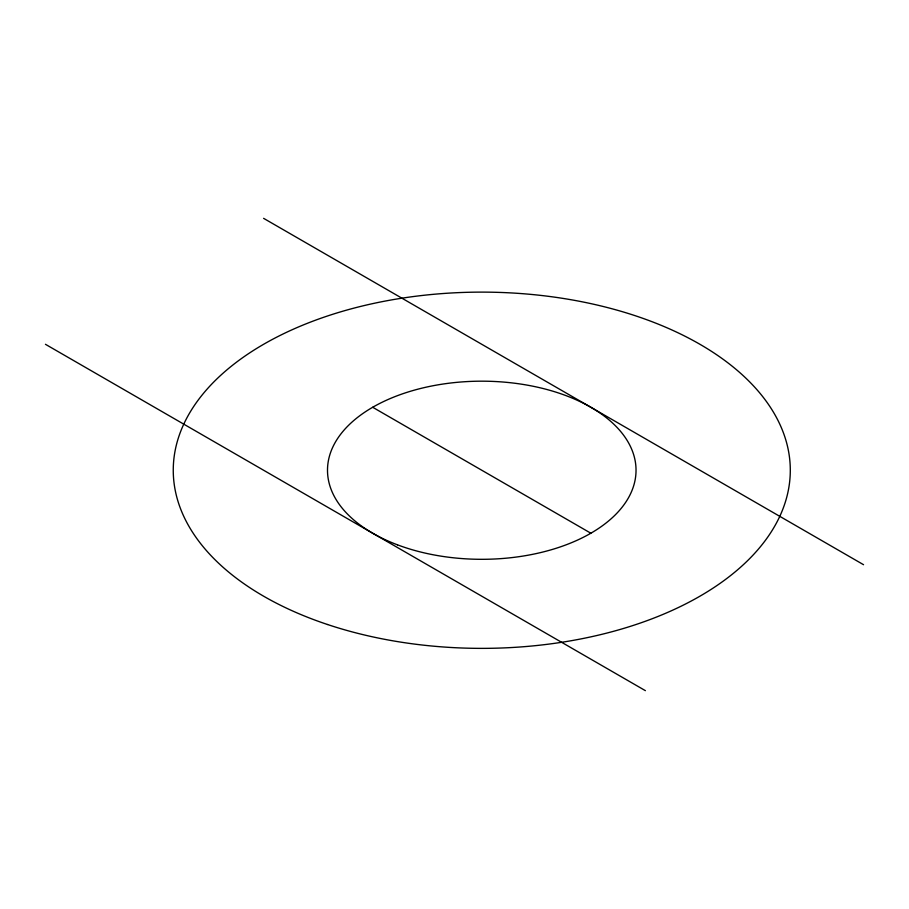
<?xml version="1.0" encoding="UTF-8"?>
<svg xmlns="http://www.w3.org/2000/svg" width="909" height="909" viewBox="0 0 909 909"><rect width="100%" height="100%" fill="white"/><g stroke="black" fill="none" stroke-linecap="round" stroke-linejoin="round"><path stroke-width="1.36" d="M263.61 218.342L863.55 564.705M372.69 407.266L590.85 533.219M45.45 344.295L645.39 690.658M327.513 624.506A308.526 178.13 0 0 0 790.296 470.248A308.526 178.13 0 0 0 327.513 315.98A308.526 178.13 0 0 0 327.513 624.506M397.438 544.821A154.257 89.059 0 0 0 635.8 475.123A154.257 89.059 0 0 0 412.072 390.79A154.257 89.059 0 0 0 397.438 544.821"/></g></svg>
